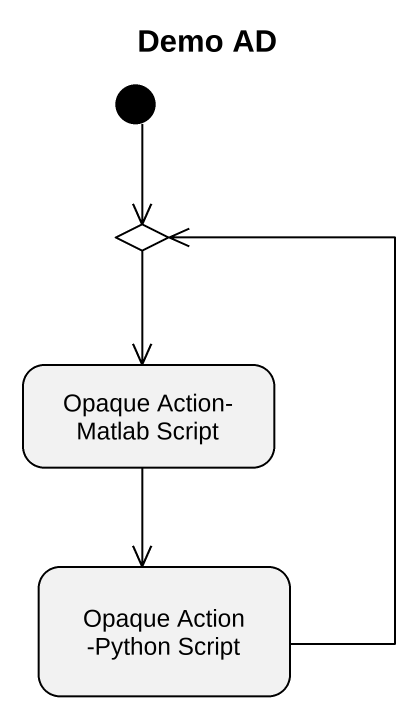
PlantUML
@startuml
title Demo AD
hide empty description
state choice1 <<choice>>
state "Opaque Action- Matlab Script" as Opaque_Action_Matlab_Script
state "Opaque Action -Python Script" as Opaque_Action_Python_Script
[*] --> choice1
choice1 --> Opaque_Action_Matlab_Script
Opaque_Action_Matlab_Script --> Opaque_Action_Python_Script
Opaque_Action_Python_Script -up-> choice1
@enduml
